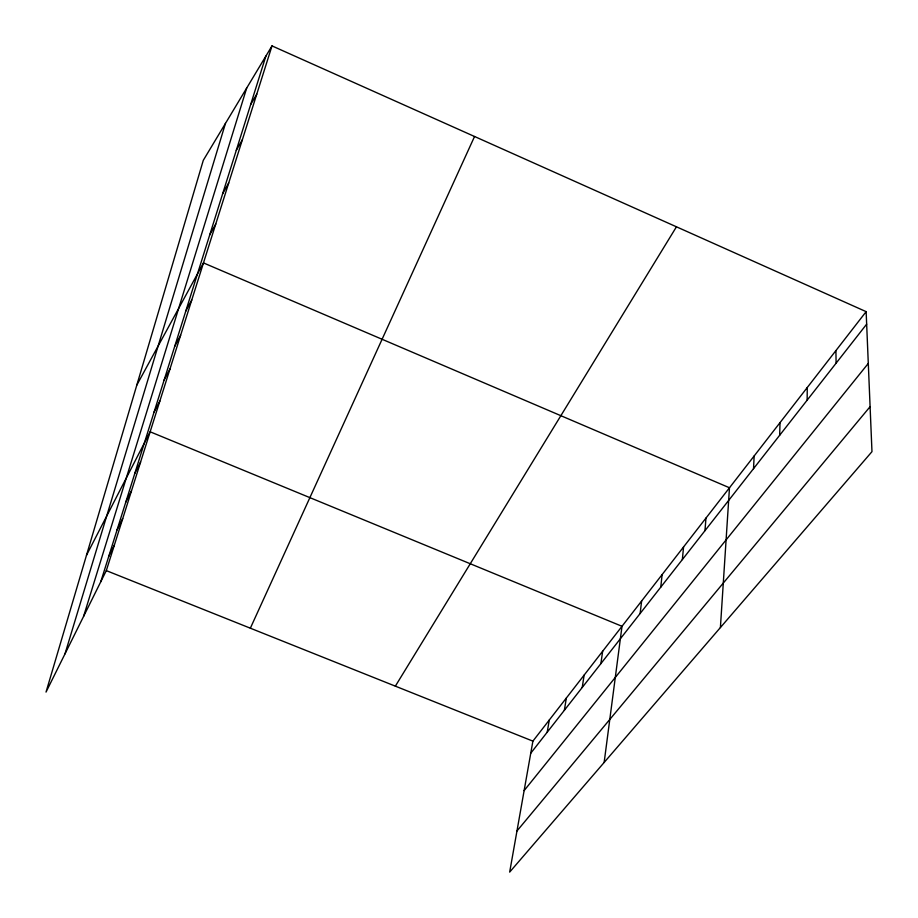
<?xml version="1.0" encoding="UTF-8"?>
<svg xmlns="http://www.w3.org/2000/svg" width="918" height="918" viewBox="0 0 918 918"><rect width="100%" height="100%" fill="white"/><g stroke="black" fill="none" stroke-linecap="round" stroke-linejoin="round"><path stroke-width="1.38" d="M807.151 400.179L807.255 387.534M779.657 435.293L780.025 422.624M753.529 468.662L754.137 455.994M720.4 627.556L729.477 487.768L203.475 262.915L136.816 385.09M704.955 530.696L705.976 518.062M682.349 559.578L683.554 546.967M660.765 587.153L662.119 574.588M640.121 613.522L641.625 601.003M604.147 762.468L622.002 626.294L150.15 431.793L86.499 555.229M600.888 663.634L602.656 651.241M582.241 687.456L584.112 675.132M564.363 710.291L566.337 698.047M547.22 732.197L549.274 720.022M866.133 311.65L532.899 741.136L509.674 872.1L871.974 451.656L866.133 311.65L272.003 45.9L203.291 160.329L46.026 692.092L106.304 570.617L272.003 45.9M64.994 653.88L225.461 123.402M83.572 616.414L246.69 88.048M100.762 581.794L265.887 56.078M250.35 628.199L474.549 136.495M108.737 556.388L114.337 545.177M117.068 529.881L122.714 518.647M125.755 502.215L131.458 490.958M134.843 473.298L140.592 462.041M153.994 412.32L159.847 401.086M164.093 380.155L169.991 368.944M174.684 346.453L180.617 335.277M185.792 311.087L191.77 299.979M209.729 234.87L215.776 223.958M222.649 193.732L228.72 182.946M236.282 150.345L242.375 139.731M250.671 104.537L256.776 94.118M395.348 686.159L676.451 226.803M530.753 753.219L866.649 324.169M524.121 790.605L868.29 363.413M516.96 830.985L870.103 406.663M106.304 570.617L532.899 741.136M835.908 350.596L836.103 363.184"/></g></svg>
